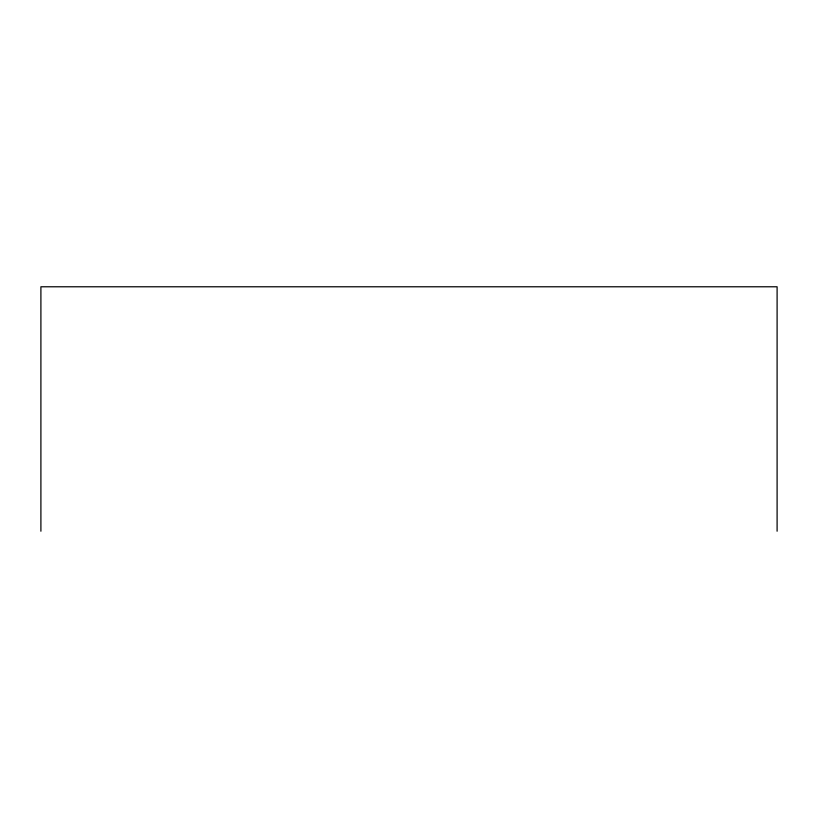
<?xml version="1.0" encoding="UTF-8"?>
<svg xmlns="http://www.w3.org/2000/svg" width="818" height="818" viewBox="0 0 818 818"><rect width="100%" height="100%" fill="white"/><g stroke="black" fill="none" stroke-linecap="round" stroke-linejoin="round"><path stroke-width="1.23" d="M777.1 531.219L777.1 286.781L40.9 286.781L40.9 531.219"/></g></svg>
